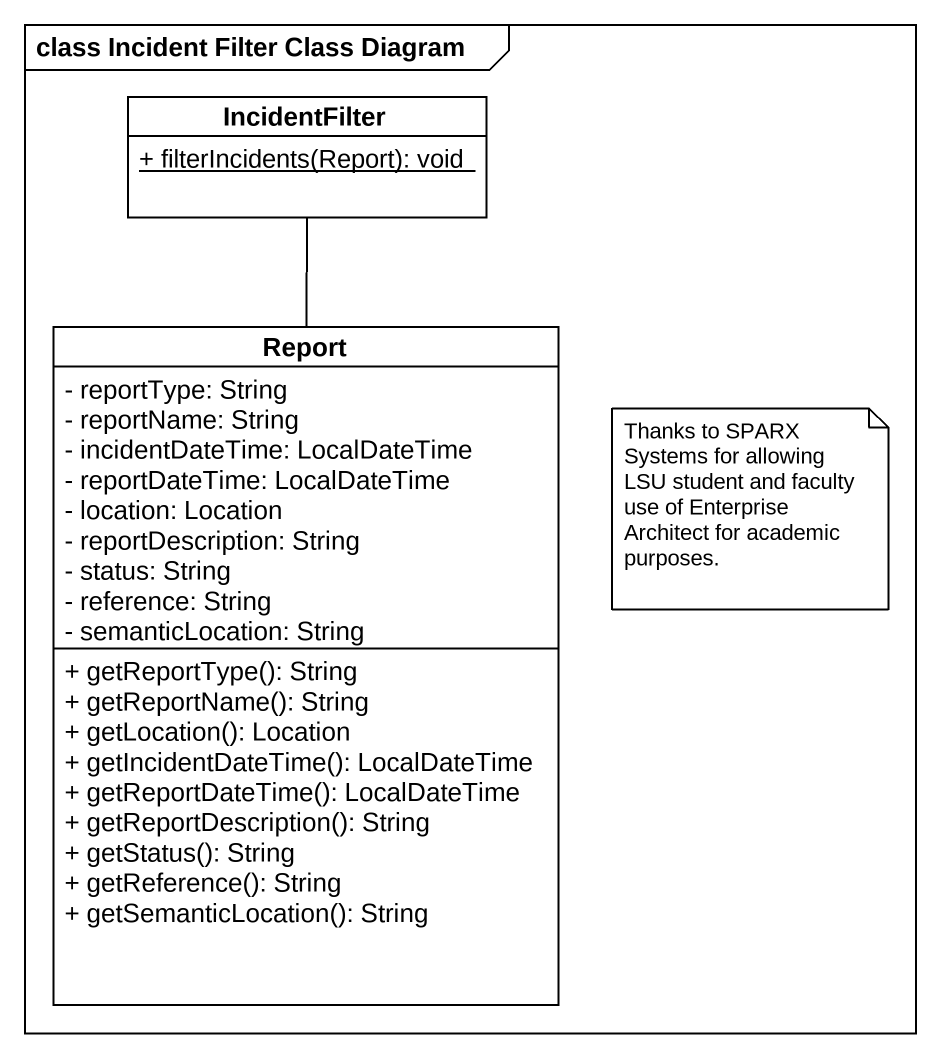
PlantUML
@startuml
mainframe class Incident Filter Class Diagram
hide circle
hide empty members
skinparam classAttributeIconSize 0
class IncidentFilter {
  {static} + filterIncidents(Report): void
}
class Report {
  - reportType: String
  - reportName: String
  - incidentDateTime: LocalDateTime
  - reportDateTime: LocalDateTime
  - location: Location
  - reportDescription: String
  - status: String
  - reference: String
  - semanticLocation: String
  + getReportType(): String
  + getReportName(): String
  + getLocation(): Location
  + getIncidentDateTime(): LocalDateTime
  + getReportDateTime(): LocalDateTime
  + getReportDescription(): String
  + getStatus(): String
  + getReference(): String
  + getSemanticLocation(): String
}
Report -up- IncidentFilter
note as N1
  Thanks to SPARX Systems for allowing LSU student and faculty use of Enterprise Architect for academic purposes.
end note
@enduml
